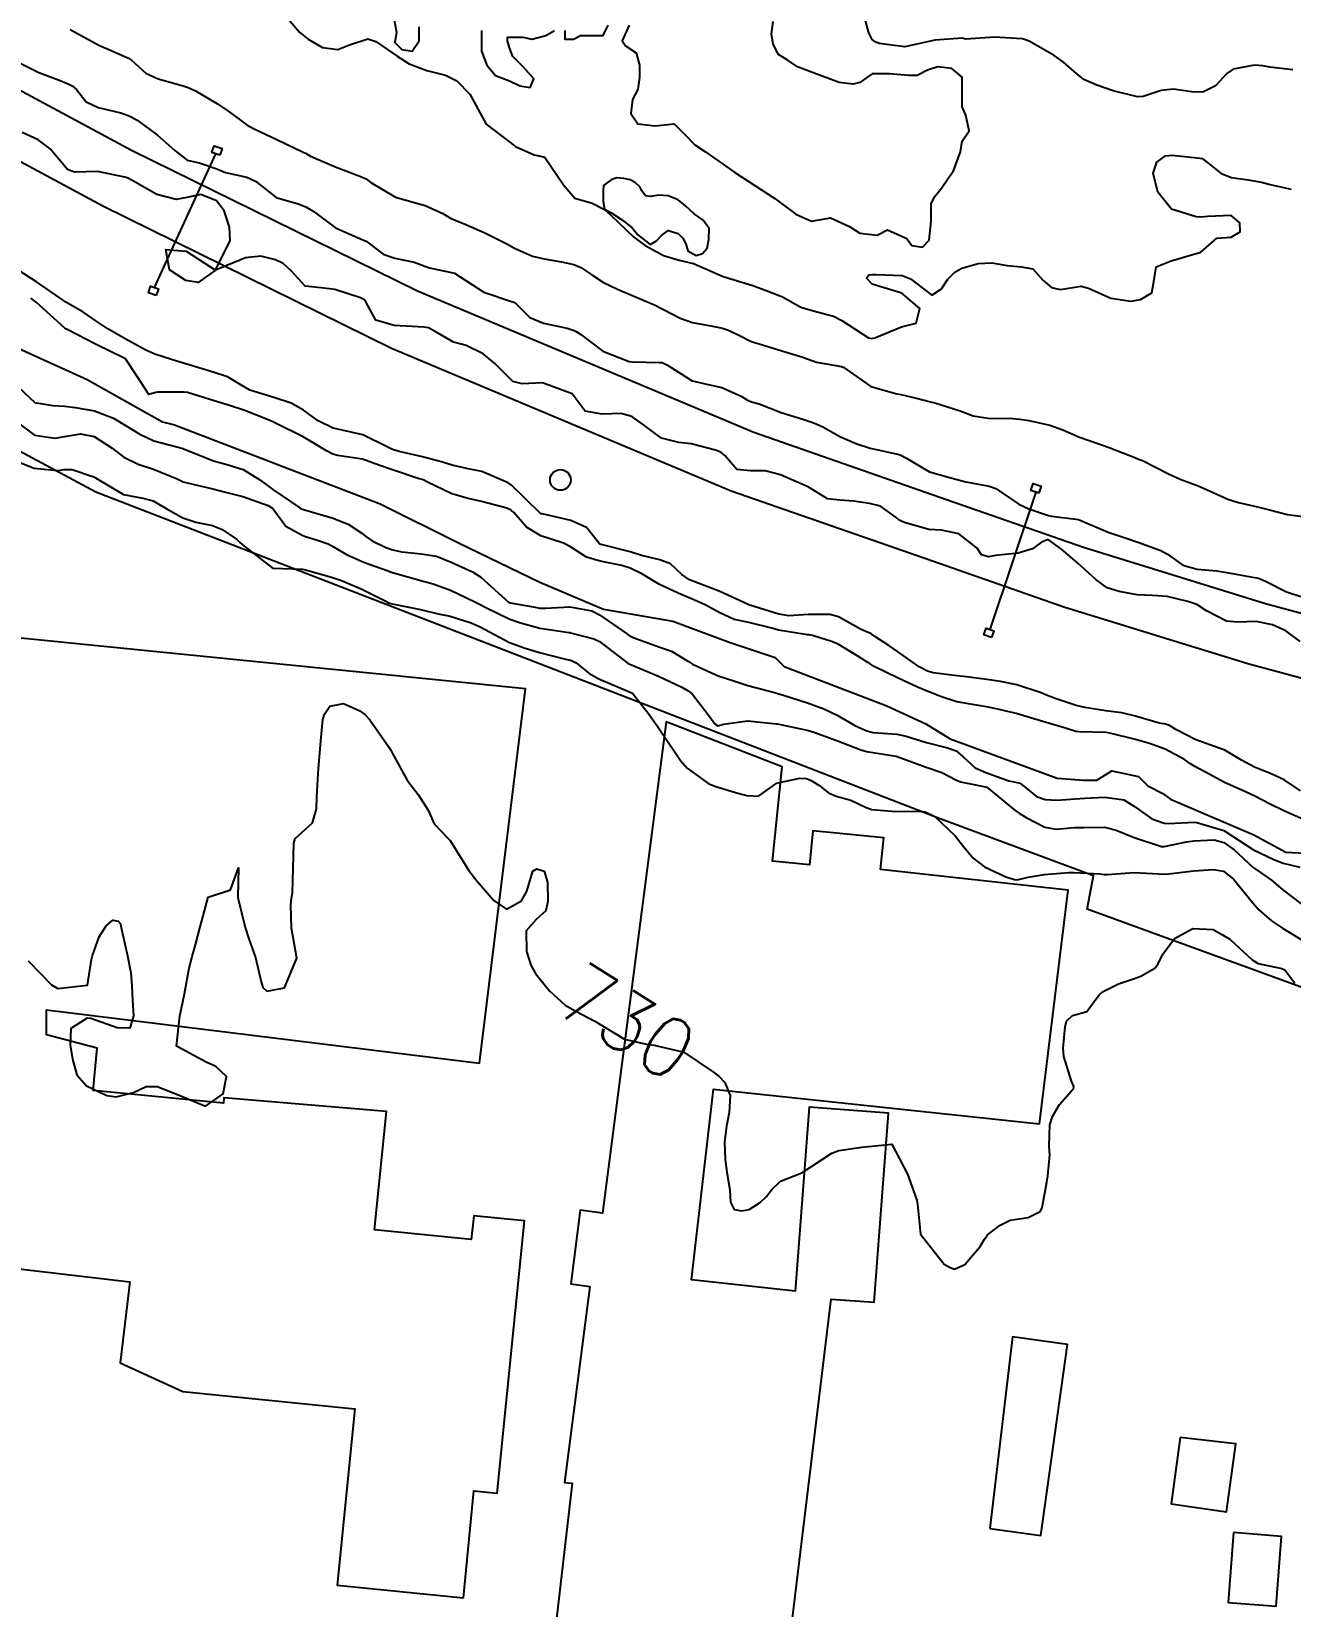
# Model space of a CAD drawing. Header units: metres. Extents: x 307586 to 320046, y 7427249 to 7434250.
# Drawn here: x 314660.3 to 314744.7, y 7431984.7 to 7432090.3 of the extents above; entities that cross this region are included whole.
import ezdxf
from ezdxf.enums import TextEntityAlignment as Align

# ---------------------------------------------------------------- set-up
doc = ezdxf.new("R2010")
doc.units = ezdxf.units.M
doc.header["$MEASUREMENT"] = 0
for name, color, linetype in [('Cotas', 45, 'Continuous'), ('Curvas de Nivel 1m', 11, 'Continuous'), ('Curvas de Nivel 5m', 15, 'Continuous'), ('Divisa', 42, 'FENCELINE2'), ('Edificações', 30, 'Continuous'), ('Hidrografia', 140, 'Continuous'), ('Linha Férrea', 20, 'Continuous'), ('Portico', 45, 'Continuous'), ('Postes', 20, 'Continuous')]:
    doc.layers.add(name, color=color, linetype=linetype)
doc.styles.add('Style-STANDARD', font='STANDARD.shx')
doc.linetypes.add('FENCELINE2', pattern='A,0.25,-0.1,[132,ltypeshp.shx,S=0.1,R=0,X=-0.1,Y=0],-0.1,1', length=1.45)

msp = doc.modelspace()

# ---------------------------------------------------------------- linework, layer by layer
at = {"layer": 'Curvas de Nivel 1m', "flags": 128}
for points, elevation in [([(314744.84, 7432087.69), (314743.29, 7432087.88), (314742.84, 7432087.96), (314742.27, 7432088.01), (314740.84, 7432087.74), (314740.41, 7432087.46), (314739.65, 7432086.63), (314738.81, 7432086.21), (314738.08, 7432086.22), (314736.82, 7432086.41), (314736.02, 7432086.31), (314734.81, 7432085.92), (314734.44, 7432085.89), (314732.81, 7432086.3), (314731.71, 7432086.67), (314730.83, 7432087.05), (314730.19, 7432087.58), (314729.47, 7432088.22), (314728.84, 7432088.65), (314727.18, 7432089.62), (314726.85, 7432089.74), (314726.7, 7432089.77), (314724.86, 7432089.88), (314722.94, 7432089.75), (314722.85, 7432089.77), (314722.71, 7432089.81), (314720.85, 7432089.69), (314718.85, 7432089.23), (314717.12, 7432089.46), (314716.85, 7432089.57), (314716.65, 7432089.74), (314716.42, 7432090.18), (314716, 7432091.75)], 727), ([(314662.9, 7432090.39), (314664.84, 7432089.34), (314666.57, 7432088.6), (314666.83, 7432088.48), (314667.03, 7432088.34), (314667.97, 7432087.48), (314668.81, 7432087.09), (314670.48, 7432086.62), (314670.81, 7432086.51), (314671.31, 7432086.28), (314672.79, 7432085.42), (314673.48, 7432084.95), (314674.41, 7432084.25), (314674.78, 7432083.99), (314675.29, 7432083.72), (314676.77, 7432083.04), (314678.52, 7432082.19), (314678.67, 7432082.11), (314678.75, 7432082.07), (314679.02, 7432081.92), (314680.74, 7432081.17), (314682.31, 7432080.58), (314682.74, 7432080.39), (314682.88, 7432080.29), (314683.06, 7432080.15), (314684.72, 7432079.17), (314686.04, 7432078.78), (314686.71, 7432078.61), (314687.89, 7432078.08), (314688.39, 7432077.77), (314688.7, 7432077.62), (314689.42, 7432077.33), (314690.69, 7432076.78), (314692.17, 7432076.04), (314692.68, 7432075.76), (314693.89, 7432075.22), (314694.67, 7432075.03), (314695.83, 7432074.83), (314696.67, 7432074.65), (314697.14, 7432074.45), (314697.87, 7432073.96), (314698.66, 7432073.46), (314699.58, 7432073.01), (314700.64, 7432072.55), (314702.12, 7432071.92), (314702.63, 7432071.66), (314703.78, 7432071.05), (314704.62, 7432070.77), (314705.96, 7432070.53), (314706.62, 7432070.4), (314707.02, 7432070.26), (314707.9, 7432069.84), (314708.36, 7432069.58), (314708.61, 7432069.48), (314709.09, 7432069.35), (314710.6, 7432068.88), (314711.93, 7432068.46), (314712.6, 7432068.22), (314712.93, 7432068.12), (314714.59, 7432067.83), (314714.75, 7432067.76), (314716.57, 7432066.49), (314718.3, 7432065.98), (314718.57, 7432065.94), (314719.62, 7432065.7), (314720.56, 7432065.45), (314720.86, 7432065.38), (314722.55, 7432064.84), (314723.41, 7432064.51), (314724.55, 7432064.34), (314725.83, 7432064.35), (314726.55, 7432064.3), (314727.15, 7432064.21), (314728.55, 7432063.9), (314729.43, 7432063.58), (314730.54, 7432063.09), (314731.25, 7432062.85), (314732.53, 7432062.4), (314734.37, 7432061.67), (314734.51, 7432061.62), (314734.77, 7432061.52), (314736.5, 7432060.64), (314737.3, 7432060.28), (314738.5, 7432059.82), (314739.3, 7432059.46), (314740.49, 7432058.94), (314741.21, 7432058.72), (314742.48, 7432058.42), (314743.28, 7432058.21), (314744.48, 7432057.91), (314746.18, 7432057.68)], 728), ([(314677.62, 7432090.97), (314678.3, 7432090.2), (314678.85, 7432089.76), (314679.82, 7432089.2), (314680.84, 7432089.07), (314681.62, 7432089.38), (314682.85, 7432089.77), (314683.39, 7432089.6), (314684.83, 7432088.62), (314685.63, 7432088.11), (314686.82, 7432087.65), (314688.07, 7432087.34), (314688.81, 7432086.97), (314689.7, 7432086.06), (314690.78, 7432084.05), (314692.76, 7432082.56), (314694.01, 7432082.01), (314694.63, 7432081.88), (314694.75, 7432081.8), (314695.96, 7432079.99), (314696.72, 7432079.11), (314697.9, 7432078.77), (314698.71, 7432078.34), (314699.14, 7432077.95), (314700.69, 7432076.49), (314701.45, 7432075.92), (314702.68, 7432075.25), (314703.72, 7432074.94), (314704.67, 7432074.72), (314706.66, 7432073.86), (314708.65, 7432073.24), (314709.55, 7432072.92), (314710.64, 7432072.49), (314711.88, 7432071.8), (314712.63, 7432071.58), (314714.06, 7432071.2), (314714.62, 7432070.9), (314716.4, 7432069.74), (314716.61, 7432069.7), (314716.84, 7432069.74), (314718.62, 7432070.47), (314719.6, 7432070.72), (314719.84, 7432071.7), (314718.65, 7432072.74), (314717.24, 7432073.15), (314716.66, 7432073.34), (314716.27, 7432073.74), (314716.44, 7432073.97), (314716.67, 7432073.99), (314716.91, 7432073.98), (314718.66, 7432073.91), (314719.22, 7432073.7), (314720.65, 7432072.6), (314721.31, 7432073.02), (314721.72, 7432073.68), (314722.2, 7432074.14), (314722.67, 7432074.4), (314723.75, 7432074.73), (314724.67, 7432074.77), (314725.71, 7432074.59), (314726.67, 7432074.49), (314727.42, 7432074.36), (314728.1, 7432073.6), (314728.66, 7432073.12), (314729.25, 7432072.99), (314730.66, 7432073.2), (314731.16, 7432073.06), (314732.65, 7432072.4), (314733.98, 7432072.2), (314734.64, 7432072.3), (314735.4, 7432072.76), (314735.52, 7432073.51), (314735.68, 7432074.5), (314736.68, 7432074.89), (314738.68, 7432075.48), (314739.74, 7432076.42), (314740.7, 7432076.49), (314741.31, 7432076.84), (314741.29, 7432077.44), (314740.72, 7432077.94), (314739.12, 7432077.88), (314738.72, 7432077.82), (314738.36, 7432077.84), (314736.72, 7432078.37), (314735.8, 7432079.51), (314735.49, 7432080.77), (314735.72, 7432081.51), (314736.32, 7432081.94), (314736.76, 7432081.99), (314738.43, 7432081.81), (314738.76, 7432081.75), (314739.15, 7432081.47), (314740.04, 7432080.75), (314740.74, 7432080.48), (314741.85, 7432080.33), (314742.74, 7432080.17), (314743.33, 7432080.02), (314744.74, 7432079.7)], 727), ([(314658.98, 7432088.43), (314660.81, 7432087.53), (314662.23, 7432086.98), (314662.81, 7432086.74), (314663.05, 7432086.63), (314663.34, 7432086.38), (314663.98, 7432085.56), (314664.79, 7432085.18), (314666.31, 7432084.82), (314666.79, 7432084.64), (314667, 7432084.55), (314667.41, 7432084.33), (314668.77, 7432083.31), (314669.93, 7432082.3), (314670.75, 7432081.64), (314671.56, 7432081.46), (314672.74, 7432081.06), (314673.31, 7432080.83), (314674.74, 7432080.5), (314675.33, 7432080.23), (314676.72, 7432079.15), (314678.19, 7432078.72), (314678.71, 7432078.53), (314679.26, 7432078.18), (314680.69, 7432077.12), (314682.53, 7432076.3), (314682.68, 7432076.23), (314682.74, 7432076.21), (314682.84, 7432076.15), (314683.88, 7432075.34), (314684.67, 7432075.07), (314685.97, 7432074.81), (314686.67, 7432074.54), (314687, 7432074.43), (314688.66, 7432074.07), (314690.64, 7432072.81), (314692.49, 7432072.17), (314692.63, 7432072.13), (314692.79, 7432072.03), (314693.72, 7432071.11), (314694.62, 7432070.73), (314696.21, 7432070.39), (314696.62, 7432070.26), (314696.81, 7432070.17), (314697.12, 7432069.97), (314698.6, 7432068.84), (314700.36, 7432068.16), (314700.59, 7432068.14), (314702.4, 7432068.1), (314702.59, 7432068.08), (314702.72, 7432068.03), (314702.93, 7432067.9), (314704.58, 7432066.85), (314705.86, 7432066.58), (314706.57, 7432066.41), (314707.87, 7432065.84), (314708.29, 7432065.56), (314708.56, 7432065.45), (314709.07, 7432065.31), (314710.55, 7432064.75), (314712.07, 7432064.28), (314712.55, 7432064.12), (314712.79, 7432064.03), (314713.35, 7432063.78), (314714.53, 7432063.1), (314715.63, 7432062.65), (314716.52, 7432062.35), (314718.27, 7432061.96), (314718.52, 7432061.9), (314718.91, 7432061.71), (314720.5, 7432060.76), (314721.77, 7432060.41), (314722.5, 7432060.2), (314722.93, 7432060.09), (314724.49, 7432059.81), (314724.93, 7432059.64), (314726.48, 7432058.6), (314727.15, 7432058.28), (314728.48, 7432057.84), (314728.67, 7432057.79), (314730.47, 7432057.57), (314732.46, 7432056.72), (314733.67, 7432056.32), (314734.45, 7432056.05), (314735.99, 7432055.5), (314736.44, 7432055.25), (314737.46, 7432054.51), (314738.43, 7432054.25), (314739.75, 7432054.13), (314740.43, 7432054.03), (314742.14, 7432053.71), (314742.43, 7432053.66), (314742.61, 7432053.61), (314743.05, 7432053.42), (314744.41, 7432052.73), (314745.37, 7432052.42)], 729), ([(314745.33, 7432049.39), (314744.38, 7432050.1), (314743.49, 7432050.52), (314742.39, 7432050.73), (314741.14, 7432050.69), (314740.39, 7432050.76), (314739.06, 7432051.46), (314738.4, 7432051.87), (314737.8, 7432052.08), (314736.41, 7432052.41), (314735.44, 7432052.47), (314734.41, 7432052.52), (314733.2, 7432052.74), (314732.41, 7432053), (314731.63, 7432053.56), (314730.43, 7432054.64), (314729.35, 7432055.58), (314728.45, 7432056.23), (314727.99, 7432056.06), (314727.39, 7432055.61), (314726.44, 7432055.31), (314724.92, 7432055.16), (314724.44, 7432055.08), (314723.99, 7432055.2), (314723.7, 7432055.65), (314722.46, 7432056.61), (314721.29, 7432056.85), (314720.46, 7432056.9), (314718.81, 7432057.37), (314718.47, 7432057.52), (314718.26, 7432057.71), (314717.22, 7432058.47), (314716.48, 7432058.64), (314715.43, 7432058.8), (314714.48, 7432058.86), (314713.67, 7432058.96), (314712.49, 7432059.67), (314712.29, 7432059.79), (314710.5, 7432060.57), (314709.49, 7432060.84), (314708.5, 7432060.82), (314707.59, 7432060.93), (314706.79, 7432061.86), (314706.52, 7432062.09), (314706.16, 7432062.22), (314704.52, 7432062.64), (314703.69, 7432062.73), (314702.53, 7432063.03), (314701.34, 7432063.92), (314700.55, 7432064.47), (314699.81, 7432064.67), (314698.55, 7432064.62), (314697.41, 7432064.82), (314696.56, 7432065.98), (314694.57, 7432066.73), (314693.21, 7432066.66), (314692.57, 7432066.82), (314691.35, 7432068.04), (314690.59, 7432068.67), (314689.44, 7432069.22), (314688.6, 7432069.46), (314687.48, 7432070.09), (314686.93, 7432070.41), (314686.62, 7432070.46), (314686.24, 7432070.48), (314684.62, 7432070.57), (314683.4, 7432070.92), (314682.73, 7432072.15), (314682.64, 7432072.29), (314682.37, 7432072.42), (314680.64, 7432072.97), (314679.74, 7432073.09), (314678.65, 7432073.2), (314677.75, 7432074.2), (314677.18, 7432074.73), (314676.67, 7432074.96), (314675.69, 7432075.21), (314674.67, 7432075.1), (314672.66, 7432074.27), (314671.48, 7432073.46), (314670.65, 7432073.59), (314669.56, 7432074.3), (314669.32, 7432075.66), (314670.68, 7432075.55), (314672.66, 7432074.27), (314673.64, 7432076.26), (314673.59, 7432077.16), (314673.22, 7432078.26), (314672.71, 7432078.93), (314671.66, 7432079.34), (314670.72, 7432079.14), (314670.01, 7432079), (314668.72, 7432079.34), (314666.96, 7432080.34), (314666.83, 7432080.43), (314666.73, 7432080.47), (314666.58, 7432080.5), (314664.74, 7432080.88), (314663.19, 7432080.84), (314662.74, 7432081.02), (314661.58, 7432082.4), (314660.76, 7432083), (314659.7, 7432083.49)], 729), ([(314745.35, 7432039.39), (314744.26, 7432040.12), (314743.39, 7432040.54), (314742.27, 7432040.98), (314741.41, 7432041.44), (314740.28, 7432042.11), (314739.27, 7432042.47), (314738.29, 7432042.82), (314737.01, 7432043.49), (314736.58, 7432043.77), (314736.31, 7432043.85), (314735.89, 7432043.92), (314734.31, 7432044.4), (314733.39, 7432044.61), (314732.32, 7432044.76), (314730.9, 7432044.98), (314730.32, 7432045.11), (314728.91, 7432045.58), (314728.33, 7432045.81), (314727.97, 7432045.95), (314726.34, 7432046.5), (314725.25, 7432046.72), (314724.34, 7432046.84), (314722.98, 7432047.03), (314722.34, 7432047.1), (314720.74, 7432047.29), (314720.35, 7432047.41), (314719.8, 7432047.7), (314718.36, 7432048.72), (314717.77, 7432049.12), (314716.84, 7432049.73), (314716.56, 7432049.93), (314716.38, 7432050.01), (314715.91, 7432050.21), (314714.39, 7432051.05), (314713.82, 7432051.21), (314712.39, 7432051.21), (314711.06, 7432051.12), (314710.39, 7432051.22), (314708.45, 7432051.83), (314708.39, 7432051.85), (314708.35, 7432051.87), (314706.41, 7432052.77), (314704.99, 7432053.3), (314704.42, 7432053.53), (314703.89, 7432053.89), (314703.14, 7432054.61), (314702.43, 7432054.86), (314701.2, 7432055.16), (314700.44, 7432055.4), (314698.5, 7432055.9), (314698.44, 7432055.9), (314698.41, 7432055.92), (314698.37, 7432055.95), (314697.52, 7432057.03), (314696.46, 7432057.51), (314694.53, 7432057.94), (314694.46, 7432057.96), (314694.43, 7432057.97), (314694.41, 7432058), (314692.49, 7432059.87), (314692.27, 7432060.03), (314690.5, 7432060.78), (314689.59, 7432060.97), (314688.5, 7432061.2), (314687.85, 7432061.42), (314686.51, 7432061.77), (314684.96, 7432062.12), (314684.51, 7432062.25), (314684.25, 7432062.39), (314682.53, 7432063.25), (314681.13, 7432063.56), (314680.54, 7432063.69), (314679.52, 7432064.18), (314678.55, 7432064.89), (314677.72, 7432065.37), (314676.56, 7432065.74), (314674.96, 7432066.24), (314674.56, 7432066.45), (314673.45, 7432067.14), (314672.57, 7432067.43), (314670.96, 7432067.9), (314670.58, 7432068.03), (314669.71, 7432068.3), (314668.59, 7432068.64), (314667.99, 7432068.92), (314666.6, 7432069.68), (314665.43, 7432070.35), (314664.62, 7432070.89), (314663.75, 7432071.49), (314662.63, 7432072.14), (314662.25, 7432072.39), (314660.65, 7432073.49), (314659.23, 7432074.42)], 728), ([(314745.75, 7432037.38), (314744.24, 7432038.04), (314743.32, 7432038.49), (314742.25, 7432039.06), (314741.43, 7432039.44), (314740.26, 7432039.95), (314739.23, 7432040.5), (314738.27, 7432041.03), (314737.99, 7432041.2), (314737.58, 7432041.48), (314736.28, 7432042.18), (314735.23, 7432042.57), (314734.29, 7432042.84), (314732.58, 7432043.26), (314732.3, 7432043.3), (314730.53, 7432043.34), (314730.3, 7432043.37), (314729.61, 7432043.58), (314728.31, 7432043.98), (314727.05, 7432044.35), (314726.31, 7432044.57), (314725.08, 7432044.87), (314724.32, 7432045.02), (314723.77, 7432045.11), (314722.32, 7432045.35), (314721.31, 7432045.68), (314720.33, 7432046.07), (314719.69, 7432046.34), (314718.34, 7432046.96), (314716.79, 7432047.73), (314716.51, 7432047.9), (314716.36, 7432048), (314715.7, 7432048.41), (314714.37, 7432049.22), (314713.99, 7432049.38), (314712.66, 7432049.79), (314712.43, 7432049.84), (314712.37, 7432049.85), (314712.32, 7432049.85), (314710.38, 7432050.16), (314709.92, 7432050.28), (314708.38, 7432050.66), (314707.41, 7432050.87), (314706.39, 7432051.33), (314705.41, 7432051.87), (314704.4, 7432052.32), (314703.66, 7432052.63), (314702.41, 7432053.21), (314701.22, 7432053.92), (314700.43, 7432054.32), (314699.87, 7432054.49), (314698.43, 7432054.78), (314697.52, 7432055.05), (314696.44, 7432055.74), (314695.97, 7432055.98), (314694.45, 7432056.48), (314693.49, 7432057.05), (314692.64, 7432058.03), (314692.47, 7432058.2), (314692.17, 7432058.33), (314690.47, 7432058.77), (314689.57, 7432058.97), (314688.48, 7432059.3), (314686.81, 7432060.1), (314686.6, 7432060.2), (314686.49, 7432060.24), (314686.3, 7432060.3), (314684.5, 7432060.89), (314683.59, 7432061.22), (314682.51, 7432061.61), (314680.82, 7432061.86), (314680.51, 7432061.94), (314680.09, 7432062.17), (314678.53, 7432063.11), (314676.77, 7432063.99), (314676.54, 7432064.09), (314676.24, 7432064.22), (314674.55, 7432064.89), (314673.52, 7432065.22), (314672.56, 7432065.52), (314670.78, 7432066.07), (314670.56, 7432066.11), (314668.75, 7432066.11), (314668.56, 7432066.06), (314668.19, 7432065.95), (314667.94, 7432066.32), (314667.39, 7432067.15), (314666.61, 7432068.34), (314666.58, 7432068.36), (314666.53, 7432068.39), (314664.6, 7432069.32), (314662.71, 7432070.29), (314662.61, 7432070.35), (314662.56, 7432070.39), (314660.63, 7432072.14), (314660.27, 7432072.41)], 727), ([(314659.46, 7432066.42), (314660.55, 7432065.42), (314661.75, 7432065.2), (314662.55, 7432065.17), (314663.25, 7432065.08), (314664.55, 7432064.86), (314665.82, 7432064.35), (314666.54, 7432063.92), (314667.57, 7432063.28), (314668.52, 7432062.84), (314670.48, 7432062.32), (314670.51, 7432062.31), (314670.57, 7432062.29), (314672.51, 7432061.5), (314673.49, 7432061.24), (314674.5, 7432060.93), (314675.61, 7432060.23), (314676.48, 7432059.57), (314678.3, 7432058.36), (314678.46, 7432058.27), (314678.71, 7432058.19), (314680.07, 7432057.79), (314680.46, 7432057.68), (314681.55, 7432057.25), (314682.45, 7432056.65), (314682.73, 7432056.43), (314683.15, 7432056.14), (314684.02, 7432055.71), (314684.44, 7432055.56), (314685.14, 7432055.41), (314686.43, 7432055.28), (314687.46, 7432055.11), (314688.43, 7432054.72), (314689.86, 7432054.06), (314690.42, 7432053.7), (314692.28, 7432052.03), (314692.39, 7432051.98), (314694.08, 7432051.7), (314694.39, 7432051.64), (314694.77, 7432051.62), (314696.39, 7432051.72), (314697.87, 7432051.44), (314698.39, 7432051.19), (314700.18, 7432049.93), (314700.37, 7432049.8), (314700.64, 7432049.66), (314702.36, 7432049.03), (314703.2, 7432048.74), (314704.35, 7432048.05), (314704.62, 7432047.88), (314706.34, 7432047.1), (314707.45, 7432046.73), (314708.33, 7432046.45), (314710.19, 7432045.95), (314710.32, 7432045.92), (314710.7, 7432045.81), (314712.32, 7432045.29), (314713.42, 7432044.88), (314714.31, 7432044.45), (314715.54, 7432043.75), (314716.3, 7432043.4), (314716.72, 7432043.31), (314718.3, 7432043.19), (314718.94, 7432043.06), (314720.29, 7432042.64), (314721.69, 7432042.27), (314722.28, 7432042.07), (314722.76, 7432041.66), (314723.56, 7432040.94), (314724.26, 7432040.62), (314725.81, 7432040.07), (314726.26, 7432039.97), (314726.55, 7432039.91), (314726.93, 7432039.61), (314727.67, 7432039.02), (314728.24, 7432038.8), (314729.06, 7432038.77), (314730.25, 7432038.86), (314730.91, 7432038.9), (314732.25, 7432038.97), (314733.51, 7432038.79), (314734.24, 7432038.35), (314735.4, 7432037.51), (314736.23, 7432037.23), (314736.51, 7432037.21), (314738.23, 7432037.29), (314738.42, 7432037.28), (314740.22, 7432036.74), (314742.2, 7432035.43), (314743.58, 7432034.8), (314744.19, 7432034.55), (314745.3, 7432034.28)], 727), ([(314658.92, 7432064.43), (314660.52, 7432063.21), (314661.9, 7432063.02), (314662.52, 7432063.14), (314663.6, 7432063.3), (314664.52, 7432063.13), (314665.73, 7432062.35), (314666.51, 7432061.74), (314667.46, 7432061.28), (314668.5, 7432060.94), (314670.09, 7432060.29), (314670.49, 7432060.1), (314670.76, 7432060.02), (314672.48, 7432059.63), (314673.32, 7432059.41), (314674.48, 7432059.12), (314676.18, 7432058.51), (314676.46, 7432058.32), (314676.56, 7432058.22), (314677.37, 7432057.13), (314678.45, 7432056.51), (314678.69, 7432056.43), (314679.48, 7432056.18), (314680.2, 7432055.93), (314680.44, 7432055.81), (314681.48, 7432055.2), (314682.43, 7432054.77), (314682.89, 7432054.6), (314684.21, 7432054.12), (314684.42, 7432054.05), (314684.52, 7432054.02), (314686.41, 7432053.49), (314687.23, 7432053.27), (314688.4, 7432052.84), (314690.02, 7432052.05), (314690.39, 7432051.87), (314690.76, 7432051.67), (314692.38, 7432050.89), (314693.01, 7432050.66), (314694.38, 7432050.3), (314696.35, 7432050), (314696.37, 7432050), (314696.39, 7432050), (314696.44, 7432049.98), (314698, 7432049.58), (314698.37, 7432049.4), (314700.3, 7432047.93), (314700.35, 7432047.9), (314700.41, 7432047.88), (314702.34, 7432047.08), (314703.89, 7432046.33), (314704.33, 7432046.09), (314704.59, 7432045.88), (314705.65, 7432044.52), (314706.13, 7432043.86), (314706.3, 7432043.75), (314706.4, 7432043.76), (314706.69, 7432043.85), (314708.31, 7432044.08), (314710.23, 7432043.89), (314710.3, 7432043.87), (314710.61, 7432043.81), (314712.3, 7432043.46), (314712.75, 7432043.33), (314714.29, 7432042.76), (314715.89, 7432042.13), (314716.28, 7432042.03), (314718.27, 7432041.71), (314720.27, 7432040.98), (314721.33, 7432040.61), (314722.26, 7432040.12), (314722.58, 7432039.99), (314724.25, 7432039.67), (314724.33, 7432039.64), (314726.24, 7432038.08), (314726.51, 7432037.89), (314726.97, 7432037.61), (314728.22, 7432036.96), (314728.98, 7432036.82), (314730.22, 7432036.93), (314730.84, 7432036.94), (314732.22, 7432036.96), (314733, 7432036.76), (314734.21, 7432036.26), (314736.04, 7432035.67), (314736.21, 7432035.67), (314737.71, 7432035.98), (314738.21, 7432036.05), (314739.57, 7432036.1), (314740.21, 7432035.94), (314740.9, 7432035.44), (314742.19, 7432034.25), (314742.67, 7432033.91), (314743.41, 7432033.41), (314744.17, 7432032.76), (314745.98, 7432031.38)], 728), ([(314659.53, 7432061.4), (314660.5, 7432061.02), (314662.05, 7432060.85), (314662.5, 7432060.91), (314663.04, 7432060.93), (314664.49, 7432060.43), (314664.6, 7432060.36), (314666.48, 7432059.25), (314667.79, 7432059), (314668.47, 7432058.81), (314669.34, 7432058.3), (314670.46, 7432057.68), (314671.34, 7432057.39), (314672.45, 7432057.16), (314673.09, 7432056.9), (314674.05, 7432056.25), (314674.26, 7432056.06), (314674.44, 7432055.89), (314675.85, 7432054.8), (314676.42, 7432054.35), (314676.52, 7432054.32), (314678.42, 7432054.25), (314678.48, 7432054.24), (314678.68, 7432054.19), (314680.42, 7432053.71), (314681.1, 7432053.48), (314682.4, 7432052.93), (314684.02, 7432052.13), (314684.25, 7432051.98), (314684.39, 7432051.94), (314684.61, 7432051.9), (314686.39, 7432051.53), (314687.57, 7432051.26), (314688.38, 7432051.1), (314689.79, 7432050.64), (314690.38, 7432050.37), (314691.01, 7432050.04), (314692.36, 7432049.34), (314693.41, 7432048.96), (314694.35, 7432048.67), (314696.11, 7432048.22), (314696.35, 7432048.17), (314696.5, 7432048.13), (314696.81, 7432047.97), (314697.66, 7432047.28), (314698.34, 7432046.9), (314700.13, 7432046.13), (314700.32, 7432046.05), (314700.6, 7432045.93), (314701.64, 7432044.59), (314702.13, 7432043.91), (314702.3, 7432043.67), (314703.5, 7432041.89), (314703.81, 7432041.43), (314704.26, 7432040.9), (314705.71, 7432039.87), (314706.25, 7432039.65), (314707.65, 7432039.24), (314708.25, 7432039.07), (314709.03, 7432039.04), (314710.13, 7432039.81), (314710.19, 7432039.87), (314710.25, 7432039.9), (314711.81, 7432040.24), (314712.26, 7432040.21), (314712.56, 7432040.09), (314713.09, 7432039.78), (314713.73, 7432039.25), (314714.25, 7432039.03), (314715.22, 7432038.77), (314716.24, 7432038.28), (314716.64, 7432038.14), (314718.24, 7432038.01), (314719.9, 7432038.03), (314720.24, 7432037.96), (314720.85, 7432037.68), (314722.21, 7432036.38), (314722.77, 7432035.66), (314723.42, 7432034.88), (314724.19, 7432034.31), (314725.62, 7432033.63), (314726.18, 7432033.44), (314726.36, 7432033.43), (314727.1, 7432033.61), (314728.18, 7432033.78), (314729.84, 7432033.92), (314730.19, 7432033.92), (314731.92, 7432033.82), (314732.19, 7432033.79), (314732.43, 7432033.79), (314734.19, 7432033.93), (314735.87, 7432033.82), (314736.19, 7432033.8), (314736.53, 7432033.84), (314738.19, 7432034.03), (314739.52, 7432034.13), (314740.19, 7432034.01), (314740.88, 7432033.44), (314742.16, 7432031.89), (314742.57, 7432031.42), (314743.41, 7432030.68), (314744.14, 7432030.2), (314745.46, 7432029.39)], 729)]:
    msp.add_lwpolyline(points, dxfattribs=dict(at, elevation=elevation))
at = {"layer": 'Curvas de Nivel 5m', "elevation": 730, "flags": 128}
msp.add_lwpolyline([(314660.1, 7432028.01), (314661.65, 7432026.39), (314662.08, 7432026.14), (314664.08, 7432026.36), (314664.35, 7432028.1), (314664.4, 7432028.36), (314664.85, 7432029.62), (314665.33, 7432030.35), (314665.76, 7432030.72), (314666.14, 7432030.66), (314666.28, 7432030.48), (314666.31, 7432030.34), (314666.34, 7432030.13), (314666.75, 7432028.33), (314666.97, 7432027.2), (314667.05, 7432026.33), (314667.09, 7432025.34), (314667.15, 7432024.32), (314666.9, 7432023.48), (314666.05, 7432023.51), (314664.29, 7432024.13), (314664.06, 7432024.16), (314662.95, 7432023.47), (314662.91, 7432022.38), (314663.07, 7432021.42), (314663.35, 7432020.37), (314664, 7432019.62), (314665.36, 7432018.98), (314665.99, 7432018.88), (314667.15, 7432019.17), (314668, 7432019.57), (314668.73, 7432019.57), (314669.99, 7432019.09), (314671.98, 7432018.27), (314673.16, 7432019.09), (314673.39, 7432020.25), (314672.68, 7432020.92), (314672.02, 7432021.22), (314670.03, 7432022.29), (314670.23, 7432024.11), (314670.26, 7432024.29), (314670.58, 7432025.78), (314670.67, 7432026.28), (314670.88, 7432027.5), (314671.08, 7432028.28), (314671.31, 7432029.08), (314671.63, 7432030.28), (314671.74, 7432030.67), (314672.15, 7432032.27), (314673.66, 7432032.75), (314674.18, 7432034.24), (314674.15, 7432032.24), (314674.63, 7432030.23), (314674.88, 7432029.47), (314675.32, 7432028.23), (314675.71, 7432026.6), (314675.83, 7432026.22), (314676.08, 7432025.97), (314677.28, 7432026.2), (314678.1, 7432028.19), (314677.74, 7432030.2), (314677.69, 7432031.74), (314677.75, 7432032.2), (314677.8, 7432032.56), (314677.85, 7432034.2), (314677.89, 7432035.88), (314677.99, 7432036.19), (314678.2, 7432036.4), (314679.15, 7432037.25), (314679.41, 7432038.18), (314679.45, 7432038.97), (314679.5, 7432040.18), (314679.54, 7432040.89), (314679.66, 7432042.18), (314679.71, 7432042.75), (314679.85, 7432044.17), (314679.95, 7432044.53), (314680.31, 7432045.07), (314681.22, 7432045.25), (314682.31, 7432044.75), (314682.66, 7432044.5), (314682.98, 7432044.14), (314684.28, 7432042.29), (314684.39, 7432042.12), (314684.54, 7432041.85), (314685.49, 7432040.11), (314686.24, 7432039.14), (314686.9, 7432038.09), (314687.31, 7432037.18), (314688.2, 7432036.24), (314688.37, 7432036.07), (314688.66, 7432035.6), (314689.62, 7432034.06), (314690.17, 7432033.36), (314691.29, 7432032.04), (314692.15, 7432031.46), (314693.15, 7432032.02), (314693.51, 7432032.67), (314693.92, 7432034), (314694.18, 7432034.16), (314694.67, 7432034), (314694.89, 7432033.27), (314694.93, 7432031.99), (314694.78, 7432031.36), (314694.14, 7432030.76), (314693.46, 7432030.01), (314693.49, 7432028.63), (314693.7, 7432028.01), (314693.79, 7432027.7), (314694.09, 7432027.15), (314695.02, 7432025.99), (314696.07, 7432025.03), (314696.75, 7432024.65), (314698.06, 7432023.95), (314700.05, 7432022.75), (314701.54, 7432022.42), (314702.04, 7432022.36), (314704.03, 7432021.88), (314706.02, 7432020.55), (314706.41, 7432020.24), (314706.78, 7432019.85), (314707.13, 7432018.97), (314707.07, 7432017.84), (314706.89, 7432016.93), (314706.76, 7432015.85), (314706.8, 7432014.7), (314706.91, 7432013.85), (314707.11, 7432012.65), (314707.17, 7432011.84), (314707.41, 7432011.34), (314707.91, 7432011.24), (314708.4, 7432011.34), (314709.15, 7432011.82), (314709.55, 7432012.18), (314709.93, 7432012.67), (314710.51, 7432013.23), (314711.94, 7432013.79), (314713.96, 7432015.11), (314714.42, 7432015.29), (314715.96, 7432015.52), (314717.96, 7432015.71), (314719.01, 7432013.7), (314719.65, 7432011.96), (314719.7, 7432011.69), (314719.89, 7432009.69), (314721.47, 7432007.67), (314721.87, 7432007.45), (314722.18, 7432007.35), (314722.87, 7432007.66), (314723.89, 7432008.87), (314724.17, 7432009.36), (314724.39, 7432009.64), (314725.23, 7432010.29), (314725.9, 7432010.62), (314727.11, 7432010.81), (314727.91, 7432011.21), (314728.04, 7432011.46), (314728.07, 7432011.59), (314728.35, 7432013.17), (314728.42, 7432013.59), (314728.55, 7432014.99), (314728.52, 7432015.58), (314728.56, 7432017.01), (314728.74, 7432017.58), (314729.21, 7432018.37), (314730.01, 7432019.3), (314730.15, 7432019.43), (314730.16, 7432019.57), (314730.02, 7432019.94), (314729.49, 7432021.58), (314729.46, 7432022.16), (314729.58, 7432023.57), (314729.68, 7432023.96), (314730.07, 7432024.34), (314731.03, 7432024.6), (314731.74, 7432025.55), (314731.89, 7432025.75), (314732.09, 7432025.92), (314733.17, 7432026.46), (314734.1, 7432026.77), (314734.65, 7432026.97), (314735.6, 7432027.51), (314735.82, 7432027.79), (314736.12, 7432028.45), (314736.92, 7432029.49), (314738.14, 7432030.16), (314739.5, 7432030.1), (314740.14, 7432029.75), (314740.62, 7432029.45), (314742.12, 7432028.06), (314742.53, 7432027.83), (314744.11, 7432027.48), (314744.3, 7432027.4), (314744.98, 7432026.51)], dxfattribs=at)
at = {"layer": 'Divisa'}
msp.add_lwpolyline([(314855.34, 7432006.76), (314792.84, 7432014.53), (314779.79, 7432019.27), (314778.92, 7432015.81), (314763.05, 7432019.8), (314731.07, 7432031.47), (314731.48, 7432033.7), (314721.02, 7432037.58), (314664.63, 7432059.4), (314647.67, 7432068.49), (314617.97, 7432086.19), (314598.83, 7432089.16), (314596.88, 7432098.98)], dxfattribs=at)
at = {"layer": 'Edificações'}
for points in [[(314655.46, 7432007.83), (314666.9, 7432006.49), (314666.26, 7432001.06), (314670.45, 7431999.14), (314681.98, 7431997.99), (314680.81, 7431986.17), (314689.26, 7431985.33), (314689.97, 7431992.49), (314691.53, 7431992.33), (314693.35, 7432010.58), (314689.95, 7432010.92), (314689.79, 7432009.34), (314683.31, 7432009.98), (314684.1, 7432017.91), (314673.21, 7432018.83), (314673.18, 7432018.46), (314664.45, 7432019.32), (314664.72, 7432022.15), (314661.32, 7432023.05), (314661.32, 7432024.71), (314690.33, 7432021.15), (314693.42, 7432046.22), (314642.9, 7432051.3)], [(314710.61, 7431978.07), (314713.91, 7432005.34), (314716.79, 7432005.13), (314717.74, 7432017.79), (314712.43, 7432018.2), (314711.5, 7432005.86), (314704.54, 7432006.62), (314706.03, 7432019.4), (314727.87, 7432017.07), (314729.79, 7432032.73), (314717.22, 7432034.11), (314717.44, 7432036.24), (314712.68, 7432036.72), (314712.45, 7432034.43), (314709.98, 7432034.68), (314710.62, 7432041.01), (314702.85, 7432044.01), (314698.58, 7432011.1), (314697.09, 7432011.29), (314696.45, 7432006.35), (314697.73, 7432006.19), (314696.03, 7431993.05), (314696.55, 7431993), (314695.38, 7431982.96)]]:
    msp.add_lwpolyline(points, dxfattribs=at)
for points in [[(314724.53, 7431989.97), (314727.96, 7431989.49), (314729.75, 7432002.29), (314726.06, 7432002.8)], [(314737.29, 7431996.07), (314736.68, 7431991.61), (314740.4, 7431991.09), (314741.03, 7431995.64)], [(314740.86, 7431989.69), (314740.51, 7431985.01), (314743.73, 7431984.76), (314744.08, 7431989.43)]]:
    msp.add_lwpolyline(points, close=True, dxfattribs=at)
at = {"layer": 'Hidrografia'}
for points in [[(314684.55, 7432091.39), (314684.78, 7432090.23), (314684.67, 7432089.53), (314685.13, 7432089.07), (314685.83, 7432088.95), (314686.29, 7432089.65), (314686.29, 7432090.58)], [(314690.48, 7432090.34), (314690.48, 7432089.76), (314690.48, 7432088.95), (314690.83, 7432088.02), (314691.41, 7432087.32), (314692.34, 7432086.97), (314693.04, 7432086.62), (314693.74, 7432086.51), (314693.97, 7432087.09), (314693.27, 7432087.9), (314692.57, 7432088.6), (314692.34, 7432089.18), (314692.22, 7432089.65), (314692.22, 7432089.88), (314692.69, 7432089.88), (314693.27, 7432089.88), (314693.85, 7432089.76), (314694.78, 7432090), (314695.36, 7432090.34)], [(314696.06, 7432090.34), (314696.06, 7432089.76), (314696.64, 7432089.76), (314697.11, 7432090), (314698.62, 7432090), (314698.97, 7432090.69)], [(314700.37, 7432090.69), (314699.9, 7432089.65), (314700.13, 7432089.3), (314700.83, 7432088.83), (314701.06, 7432088.02), (314701.06, 7432087.21), (314700.95, 7432086.39), (314700.6, 7432085.7), (314700.48, 7432084.77), (314700.95, 7432084.07), (314702.11, 7432083.95), (314703.39, 7432084.07), (314704.09, 7432083.37), (314704.78, 7432082.67), (314705.48, 7432082.21), (314707.46, 7432080.81), (314710.13, 7432079.07), (314711.53, 7432078.02), (314712.58, 7432077.56), (314713.85, 7432077.79), (314715.13, 7432077.21), (314715.83, 7432076.75), (314716.99, 7432076.63), (314717.69, 7432076.98), (314718.97, 7432076.4), (314719.32, 7432075.93), (314720.02, 7432075.82), (314720.48, 7432076.28), (314720.6, 7432077.56), (314720.6, 7432078.72), (314720.83, 7432079.19), (314721.3, 7432079.77), (314721.76, 7432080.46), (314722.11, 7432080.93), (314722.58, 7432082.21), (314722.69, 7432082.91), (314723.16, 7432083.6), (314722.92, 7432084.65), (314722.69, 7432085.23), (314722.69, 7432085.46), (314722.69, 7432085.93), (314722.69, 7432086.51), (314722.69, 7432087.21), (314721.99, 7432087.79), (314721.06, 7432087.9), (314720.37, 7432087.67), (314719.67, 7432087.32), (314719.09, 7432087.32), (314717.81, 7432087.44), (314716.65, 7432087.44), (314715.83, 7432086.86), (314715.37, 7432086.74), (314714.44, 7432086.86), (314712.58, 7432087.55), (314711.64, 7432087.9), (314710.95, 7432088.37), (314710.37, 7432088.72), (314710.02, 7432089.41), (314709.9, 7432090.11), (314710.02, 7432090.93)], [(314659.19, 7432069.17), (314664.04, 7432066.94), (314669.1, 7432064.12), (314669.9, 7432063.91), (314683.68, 7432058.63), (314688.94, 7432056), (314694.39, 7432053.37), (314698.64, 7432051.56), (314703.29, 7432050.75), (314707.13, 7432049.33), (314710.16, 7432048.32), (314710.76, 7432047.72), (314717.64, 7432045.09), (314720.26, 7432043.88), (314721.88, 7432042.87), (314729.05, 7432040.24), (314730.82, 7432040.11), (314731.71, 7432040.11), (314732.72, 7432040.74), (314734.5, 7432040.36), (314735.13, 7432039.73), (314736.14, 7432039.22), (314736.65, 7432038.84), (314742.23, 7432036.44), (314744.38, 7432035.29), (314746.54, 7432035.17)]]:
    msp.add_lwpolyline(points, dxfattribs=at)
msp.add_lwpolyline([(314700.43, 7432080.33), (314700.01, 7432080.42), (314699.55, 7432080.47), (314699.17, 7432080.33), (314698.66, 7432079.95), (314698.62, 7432079.58), (314698.62, 7432078.88), (314698.71, 7432078.37), (314699.13, 7432078.14), (314699.92, 7432077.63), (314700.57, 7432077.11), (314700.94, 7432076.65), (314701.78, 7432076), (314702.2, 7432076.23), (314702.53, 7432076.6), (314702.99, 7432076.93), (314703.65, 7432076.74), (314703.97, 7432076.42), (314704.16, 7432076.04), (314704.3, 7432075.58), (314704.86, 7432075.25), (314705.28, 7432075.39), (314705.6, 7432075.76), (314705.7, 7432076.32), (314705.74, 7432077.07), (314705.32, 7432077.63), (314704.72, 7432078.05), (314704.16, 7432078.56), (314703.65, 7432078.98), (314702.99, 7432079.26), (314702.34, 7432079.3), (314701.83, 7432079.21), (314701.46, 7432079.26), (314701.22, 7432079.58), (314701.08, 7432079.86), (314700.76, 7432080.14)], close=True, dxfattribs=at)
at = {"layer": 'Linha Férrea'}
for points in [[(314632.19, 7432097.25), (314643.88, 7432089.99), (314665.11, 7432078.58), (314684.44, 7432069.06), (314707.21, 7432059.5), (314720.25, 7432054.96), (314729.5, 7432051.73), (314741.83, 7432047.92), (314756.49, 7432043.96), (314769.08, 7432041.04), (314780.1, 7432038.68), (314792.16, 7432036.61), (314807.23, 7432034.42), (314821.94, 7432032.8), (314839.13, 7432031.77)], [(314645.99, 7432093.63), (314667.03, 7432082.31), (314686.18, 7432072.89), (314708.72, 7432063.42), (314721.64, 7432058.92), (314730.81, 7432055.72), (314743, 7432051.95), (314757.51, 7432048.04), (314769.99, 7432045.14), (314780.89, 7432042.8), (314792.81, 7432040.76), (314807.76, 7432038.59), (314822.3, 7432036.99), (314839.27, 7432035.97)]]:
    msp.add_lwpolyline(points, dxfattribs=at)
at = {"layer": 'Portico'}
for points in [[(314668.56, 7432073.12), (314672.67, 7432082.06)], [(314724.55, 7432050.21), (314727.64, 7432059.4)]]:
    msp.add_lwpolyline(points, dxfattribs=at)
for points in [[(314672.94, 7432081.97), (314672.41, 7432082.15), (314672.56, 7432082.61), (314673.09, 7432082.43)], [(314668.67, 7432072.57), (314668.15, 7432072.75), (314668.3, 7432073.2), (314668.83, 7432073.03)], [(314727.82, 7432059.34), (314727.29, 7432059.52), (314727.45, 7432059.98), (314727.97, 7432059.8)], [(314724.66, 7432049.67), (314724.13, 7432049.84), (314724.29, 7432050.3), (314724.81, 7432050.12)]]:
    msp.add_lwpolyline(points, close=True, dxfattribs=at)
at = {"layer": 'Postes'}
msp.add_circle((314695.76, 7432060.22), 0.694, dxfattribs=at)

# ---------------------------------------------------------------- texts
at = {"layer": 'Cotas', "style": 'Style-STANDARD'}
msp.add_text('730', height=4, rotation=327.9556, dxfattribs=at).set_placement((314700.24, 7432023.91, 730), align=Align.MIDDLE_CENTER)

doc.saveas('drawing.dxf')
